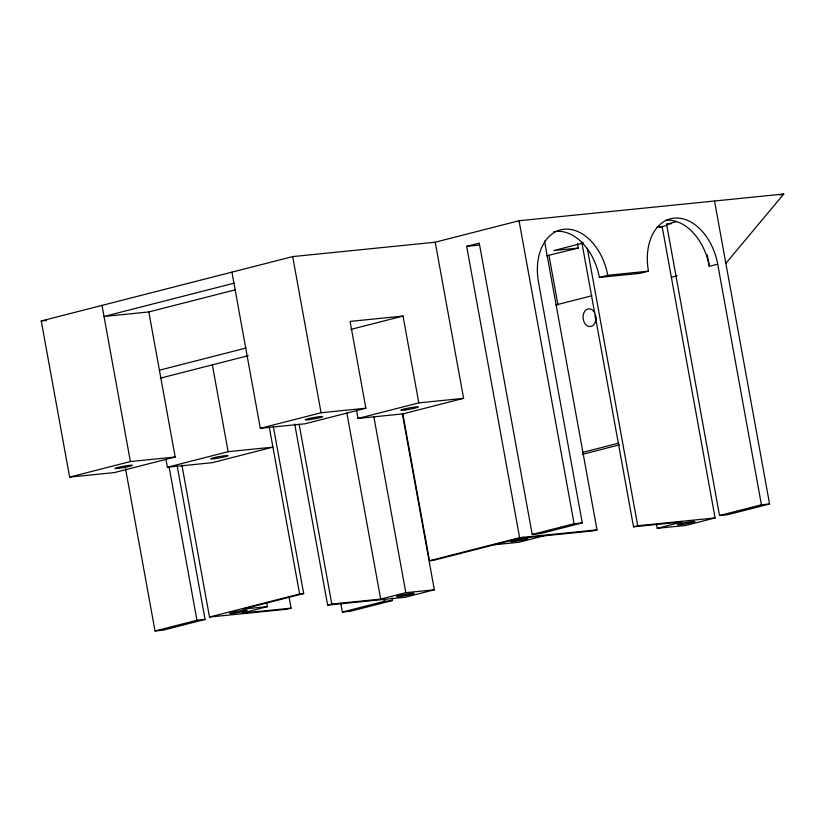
<?xml version="1.0" encoding="UTF-8"?>
<svg xmlns="http://www.w3.org/2000/svg" width="825" height="825" viewBox="0 0 825 825"><rect width="100%" height="100%" fill="white"/><g stroke="black" fill="none" stroke-linecap="round" stroke-linejoin="round"><path stroke-width="1.24" d="M725.845 263.35L783.75 194.019L519.038 220.749L435.229 242.199L292.689 256.596L41.25 320.946L69.63 477.097L114.427 472.57L175.189 457.019L148.82 311.943L104.022 316.47L233.939 283.222M148.82 311.943L235.434 289.781M544.521 241.065L597.001 529.856L519.616 537.673L466.682 246.345L479.253 243.127L532.197 534.456L540.334 533.631L582.244 522.906L538.519 282.274A50.48 34.588 75.6 0 1 564.125 229.247A50.48 34.588 75.6 0 1 607.747 275.282L648.471 271.167A50.48 34.588 75.6 0 1 674.087 218.151A50.48 34.588 75.6 0 1 717.698 264.175L761.434 504.807L769.581 503.993L714.522 201.011M583.347 242.993L553.905 250.522L578.346 248.057L577.5 243.396M780.007 194.978L783.75 194.019M769.581 503.993L727.671 514.717L719.524 515.532L666.579 224.214L676.521 221.667M546.686 255.802L578.346 248.057M659.711 227.236L666.724 225.431M159.411 370.208L246.015 348.037M160.267 378.19L248.232 355.678M350.945 329.392L403.033 316.058L418.801 402.878L463.598 398.351L435.229 242.199M556.813 231.309A50.48 34.588 75.6 0 1 599.363 277.427L607.747 275.282M648.471 271.167L640.087 273.312L599.363 277.427M555.906 304.951L591.814 295.762M665.703 220.296A50.48 34.588 75.6 0 1 709.325 266.32L717.698 264.175M671.364 277.293L677.088 275.828M69.63 477.097L130.391 461.546L175.189 457.019M231.928 272.147L260.298 428.299L321.069 412.748L365.867 408.22L350.089 321.41L403.033 316.058M365.867 408.22L305.095 423.772L260.298 428.299M167.372 467.228L228.133 451.677L272.931 447.15L212.159 462.701L167.372 467.228L165.99 459.68M356.668 410.881L358.04 418.43L418.801 402.878M358.04 418.43L402.837 413.903L463.598 398.351M582.502 452.42L618.564 443.18M582.285 454.369L619.585 444.819M125.544 468.713L155.038 630.981L196.938 620.256L205.085 619.431L177.231 466.177M181.892 465.042L209.509 617.038L299.609 593.979L303.683 593.567L273.302 426.37M402.837 413.903L429.526 560.732L519.616 537.673M532.197 534.456L574.097 523.731L582.244 522.906M303.683 593.567L242.921 609.118L267.352 606.653L266.661 602.848M523.689 537.261L433.599 560.319L429.526 560.732M205.085 619.431L163.175 630.156L155.038 630.981M267.352 606.653L242.21 613.088L291.081 608.149L289.008 596.753M543.933 535.868L518.791 542.303L494.361 544.768M291.081 608.149L286.894 609.221L209.509 617.038M597.001 529.856L592.804 530.929L519.502 538.333M294.7 423.988L327.618 605.117L331.805 604.044L380.676 599.105L405.817 592.67L434.332 589.792L402.332 413.748M581.738 241.828L633.528 526.814L637.725 525.742L715.1 517.935L662.155 226.607L657.082 227.123M656.566 524.514L657.257 528.32L682.399 521.885L633.528 526.814M340.756 603.199L342.365 612.067L384.275 601.342L392.422 600.518L391.957 597.981M719.524 515.532L761.434 504.807M392.422 600.518L350.512 611.243L342.365 612.067M434.332 589.792L404.993 597.3L327.618 605.117M715.1 517.935L685.761 525.442L657.257 528.32M666.579 224.214L671.241 223.74M466.682 246.345L479.366 245.066M41.25 320.946L46.344 320.43M707.252 254.915L709.325 266.32M587.307 248.356L637.725 525.742M549.007 255.564L557.989 304.982M519.038 220.749L574.097 523.731M373.828 416.604L405.817 592.67M383.811 598.806L384.275 601.342M346.84 412.912L380.676 599.105M292.689 256.596L321.069 412.748M299.114 424.174L331.805 604.044M269.239 426.876L299.609 593.979M212.355 364.856L228.133 451.677M169.084 466.991L196.938 620.256M102.011 305.394L130.391 461.546M595.619 318.832A8.91 6.456 84.2 0 1 595.268 316.532M553.637 231.701A50.48 34.588 75.6 0 1 555.751 231.392M595.64 315.325A8.91 6.456 84.2 0 1 588.864 326.452A8.91 6.456 84.2 0 1 583.956 312.654A8.91 6.456 84.2 0 1 594.887 313.191M308.065 419.77A8.91 0.67 -10.3 0 0 322.472 416.8A8.91 0.67 -10.3 0 0 311.138 418.069A8.91 0.67 -10.3 0 0 308.065 419.77M405.106 409.942A8.91 0.67 -10.3 0 0 418.358 406.972A8.91 0.67 -10.3 0 0 405.323 408.726A8.91 0.67 -10.3 0 0 405.106 409.942M214.851 458.628A8.91 0.67 -10.3 0 0 228.102 455.668A8.91 0.67 -10.3 0 0 215.067 457.421A8.91 0.67 -10.3 0 0 214.851 458.628M118.707 468.353A8.91 0.67 -10.3 0 0 132.382 465.372A8.91 0.67 -10.3 0 0 119.821 466.981A8.91 0.67 -10.3 0 0 118.707 468.353M233.939 613.243A8.91 0.67 -10.3 0 0 247.201 610.273A8.91 0.67 -10.3 0 0 234.156 612.026A8.91 0.67 -10.3 0 0 233.939 613.243M514.717 541.386A8.91 0.67 -10.3 0 0 527.969 538.416A8.91 0.67 -10.3 0 0 514.934 540.169A8.91 0.67 -10.3 0 0 514.717 541.386M400.919 596.382A8.91 0.67 -10.3 0 0 414.171 593.412A8.91 0.67 -10.3 0 0 401.136 595.165A8.91 0.67 -10.3 0 0 400.919 596.382M681.687 524.514A8.91 0.67 -10.3 0 0 694.939 521.555A8.91 0.67 -10.3 0 0 681.904 523.308A8.91 0.67 -10.3 0 0 681.687 524.514"/></g></svg>
